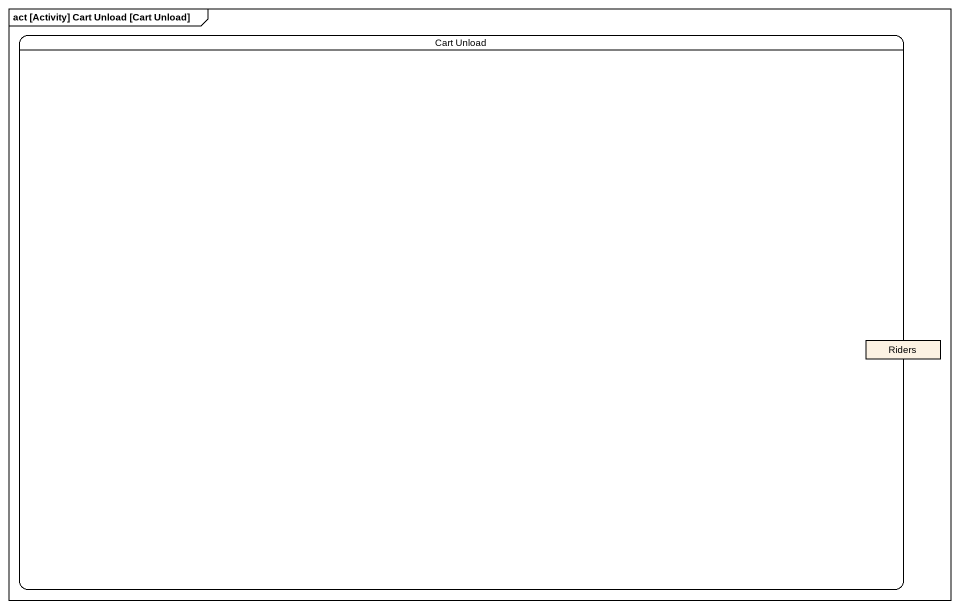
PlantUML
@startuml
mainframe act [Activity] Cart Unload [Cart Unload]
hide empty description
state "Cart Unload" as Cart_Unload {
  state Riders <<object>>
}
@enduml
